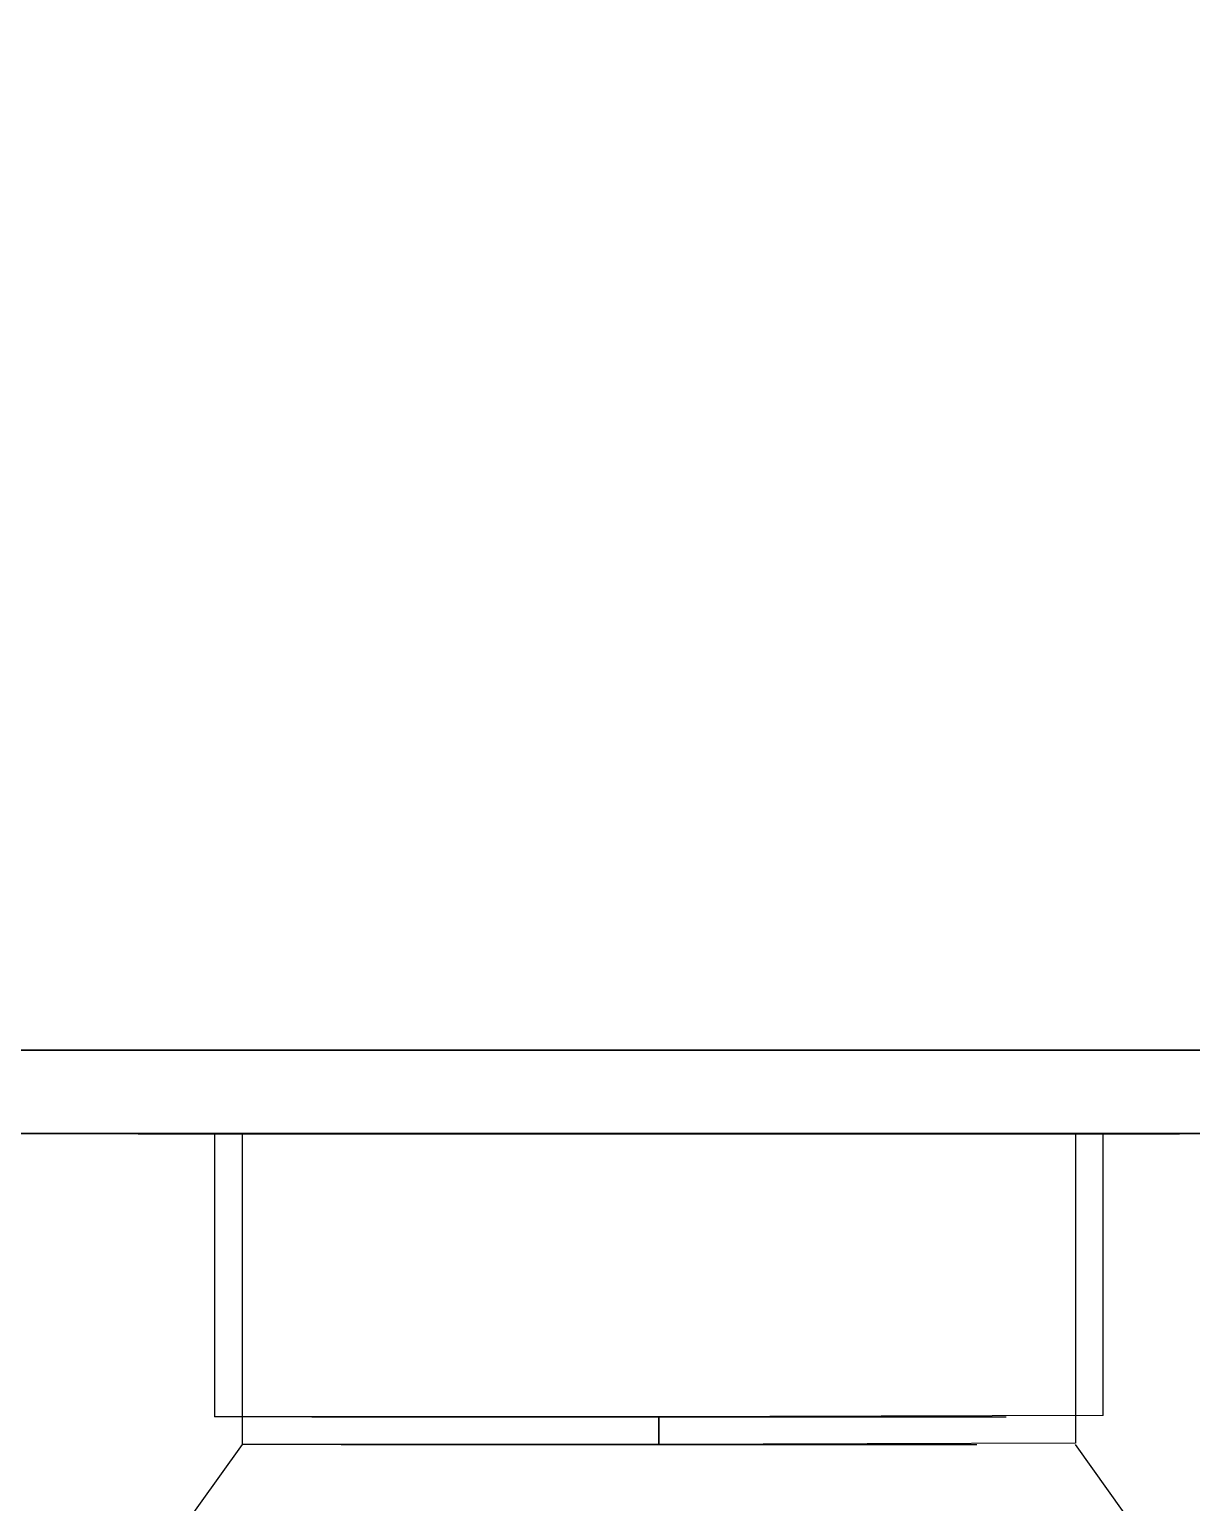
# Model space of a CAD drawing. Header units: millimetres. Extents: x 441156 to 441876, y 4514765 to 4515211.
# Drawn here: x 441308.7409 to 441308.9501, y 4515040.5514 to 4515040.8165 of the extents above; entities that cross this region are included whole.
import ezdxf

# ---------------------------------------------------------------- set-up
doc = ezdxf.new("R2010")
doc.units = ezdxf.units.MM
doc.layers.add('01_mono PRIMERA', color=2, linetype='Continuous')
doc.layers.add('Instalaciones_ventilación_extracción', color=86, linetype='Continuous', lineweight=25)

# ---------------------------------------------------------------- blocks, each defined once
blk = doc.blocks.new('A$C07944EAF')
at = {"layer": '01_mono PRIMERA', "color": 254}
blk.add_arc((4.20728464771571, 9.214932150021014), 0.725, 183.2758289597542, 269.999999999964, dxfattribs=at)

msp = doc.modelspace()

# ---------------------------------------------------------------- linework, layer by layer
at = {"layer": 'Instalaciones_ventilación_extracción'}
for p, q in [((441308.9842369584, 4515040.632801679, -5.307373326944943e-07), (441308.7242487529, 4515040.632801679, -5.307373326944943e-07)), ((441308.7242487529, 4515040.632801679, -5.307373326944943e-07), (441308.9842369584, 4515040.632801679, -5.307373326944943e-07)), ((441308.7242428557, 4515040.617801679, -5.307373326944943e-07), (441308.9842428564, 4515040.617801679, -5.307373326944943e-07)), ((441308.9842428564, 4515040.617801679, -5.307373326944943e-07), (441308.7242428557, 4515040.617801679, -5.307373326944943e-07)), ((441308.7604928556, 4515040.617801679, -5.307373326944943e-07), (441308.7754928562, 4515040.617801679, -5.307373326944943e-07)), ((441308.7604928556, 4515040.617701679, -5.307373326944943e-07), (441308.7604928556, 4515040.617801679, -5.307373326944943e-07)), ((441308.7604928556, 4515040.617701679, -5.307373326944943e-07), (441308.7604928556, 4515040.617801679, -5.307373326944943e-07)), ((441308.7754928562, 4515040.617801679, -5.307373326944943e-07), (441308.7604928556, 4515040.617801679, -5.307373326944943e-07)), ((441308.7604928556, 4515040.617701679, -5.307373326944943e-07), (441308.7754928562, 4515040.617701679, -5.307373326944943e-07)), ((441308.7754928562, 4515040.617701679, -5.307373326944943e-07), (441308.7604928556, 4515040.617701679, -5.307373326944943e-07)), ((441308.7742428565, 4515040.617701679, -5.307373326944943e-07), (441308.7742428565, 4515040.566801679, -5.307373326944943e-07)), ((441308.7754928562, 4515040.617701679, -5.307373326944943e-07), (441308.7754928562, 4515040.617801679, -5.307373326944943e-07)), ((441308.932992856, 4515040.617801679, -5.307373326944943e-07), (441308.7754928562, 4515040.617801679, -5.307373326944943e-07)), ((441308.7754928562, 4515040.617801679, -5.307373326944943e-07), (441308.932992856, 4515040.617801679, -5.307373326944943e-07)), ((441308.7754928562, 4515040.617701679, -5.307373326944943e-07), (441308.7754928562, 4515040.617801679, -5.307373326944943e-07)), ((441308.7754928562, 4515040.617701679, -5.307373326944943e-07), (441308.932992856, 4515040.617701679, -5.307373326944943e-07)), ((441308.932992856, 4515040.617701679, -5.307373326944943e-07), (441308.7754928562, 4515040.617701679, -5.307373326944943e-07)), ((441308.7792428564, 4515040.561801679, -5.307373326944943e-07), (441308.7792428564, 4515040.617701679, -5.307373326944943e-07)), ((441308.7917428556, 4515040.617701679, -5.307373326944943e-07), (441308.9167428556, 4515040.617701679, -5.307373326944943e-07)), ((441308.9167428556, 4515040.617701679, -5.307373326944943e-07), (441308.7917428556, 4515040.617701679, -5.307373326944943e-07)), ((441308.9117428557, 4515040.617701679, -5.307373326944943e-07), (441308.7967428564, 4515040.617701679, -5.307373326944943e-07)), ((441308.7967428564, 4515040.617701679, -5.307373326944943e-07), (441308.9117428557, 4515040.617701679, -5.307373326944943e-07)), ((441308.9292415538, 4515040.617915192, -5.307373326944943e-07), (441308.9292415538, 4515040.562015192, -5.307373326944943e-07)), ((441308.932992856, 4515040.617701679, -5.307373326944943e-07), (441308.932992856, 4515040.617801679, -5.307373326944943e-07)), ((441308.9479928556, 4515040.617801679, -5.307373326944943e-07), (441308.932992856, 4515040.617801679, -5.307373326944943e-07)), ((441308.932992856, 4515040.617801679, -5.307373326944943e-07), (441308.9479928556, 4515040.617801679, -5.307373326944943e-07)), ((441308.932992856, 4515040.617701679, -5.307373326944943e-07), (441308.932992856, 4515040.617801679, -5.307373326944943e-07)), ((441308.9479928556, 4515040.617701679, -5.307373326944943e-07), (441308.932992856, 4515040.617701679, -5.307373326944943e-07)), ((441308.932992856, 4515040.617701679, -5.307373326944943e-07), (441308.9479928556, 4515040.617701679, -5.307373326944943e-07)), ((441308.9342415537, 4515040.567015192, -5.307373326944943e-07), (441308.9342415537, 4515040.617915192, -5.307373326944943e-07)), ((441308.9479928556, 4515040.617701679, -5.307373326944943e-07), (441308.9479928556, 4515040.617801679, -5.307373326944943e-07)), ((441308.9479928556, 4515040.617701679, -5.307373326944943e-07), (441308.9479928556, 4515040.617801679, -5.307373326944943e-07)), ((441308.8542428556, 4515040.566801679, -5.307373326944943e-07), (441308.7742428565, 4515040.566801679, -5.307373326944943e-07)), ((441308.7917428556, 4515040.566801679, -5.307373326944943e-07), (441308.8542428556, 4515040.566801679, -5.307373326944943e-07)), ((441308.9342415537, 4515040.567015192, -5.307373326944943e-07), (441308.8542428556, 4515040.566801679, -5.307373326944943e-07)), ((441308.8542428556, 4515040.566801679, -5.307373326944943e-07), (441308.9167428556, 4515040.566801679, -5.307373326944943e-07)), ((441308.8542428556, 4515040.566801679, -5.307373326944943e-07), (441308.8542428556, 4515040.561801679, -5.307373326944943e-07)), ((441308.8542428556, 4515040.561801679, -5.307373326944943e-07), (441308.8542428556, 4515040.566801679, -5.307373326944943e-07)), ((441308.7442428562, 4515040.512835164, -5.307373326944943e-07), (441308.7792428564, 4515040.561801679, -5.307373326944943e-07)), ((441308.8542428556, 4515040.561801679, -5.307373326944943e-07), (441308.7792428564, 4515040.561801679, -5.307373326944943e-07)), ((441308.797019734, 4515040.561801679, -5.307373326944943e-07), (441308.8542428556, 4515040.561801679, -5.307373326944943e-07)), ((441308.9292415538, 4515040.562015192, -5.307373326944943e-07), (441308.8542428556, 4515040.561801679, -5.307373326944943e-07)), ((441308.8542428556, 4515040.561801679, -5.307373326944943e-07), (441308.9114659782, 4515040.561801679, -5.307373326944943e-07)), ((441308.964242856, 4515040.512835164, -5.307373326944943e-07), (441308.9292428558, 4515040.561801679, -5.307373326944943e-07))]:
    msp.add_line(p, q, dxfattribs=at)

# ---------------------------------------------------------------- block references
at = {"layer": '01_mono PRIMERA'}
msp.add_blockref('A$C07944EAF', (441305.2998560904, 4515032.221314855, -5.30737334802911e-07), dxfattribs=at)

doc.saveas('drawing.dxf')
